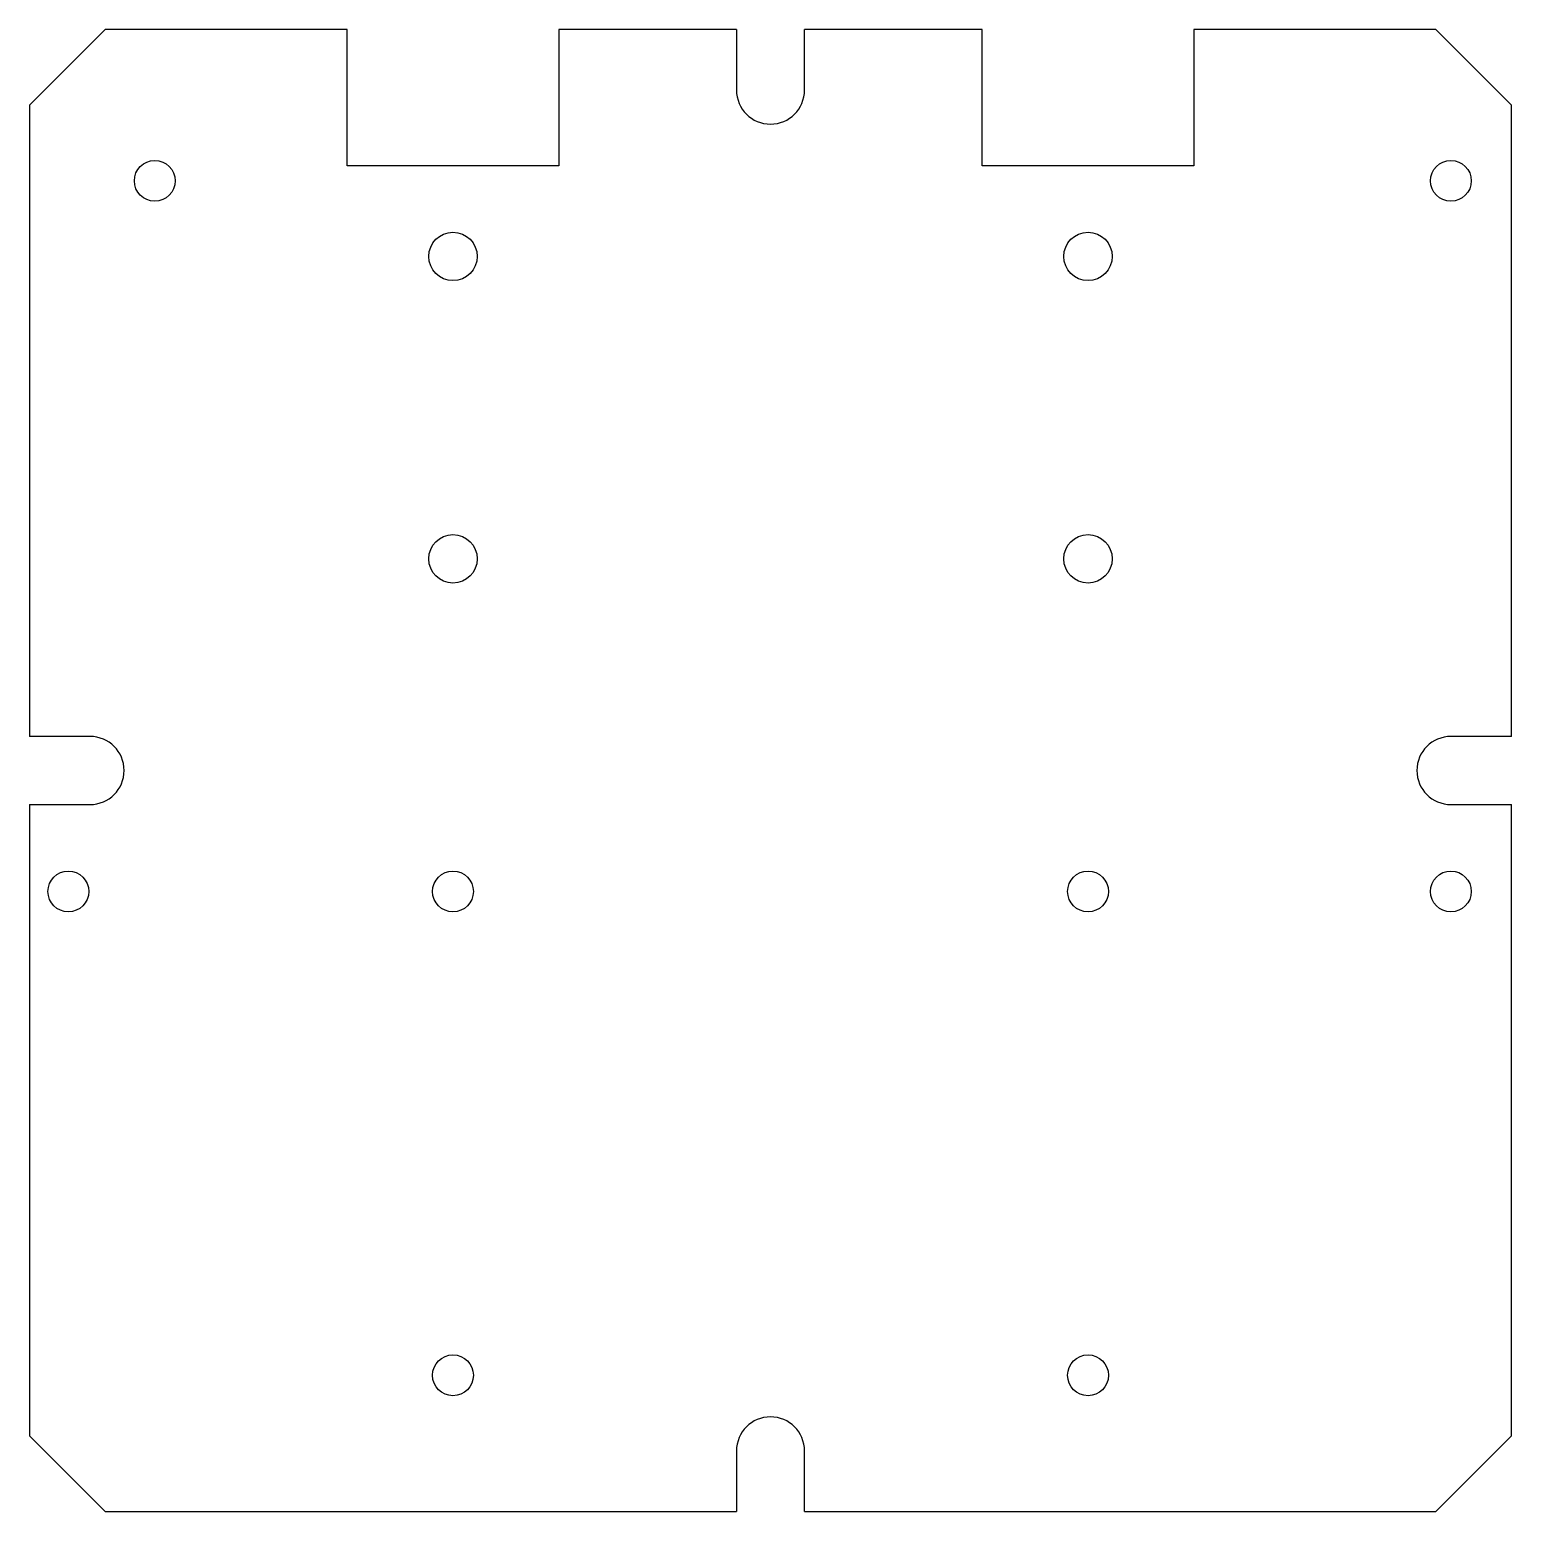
# Model space of a CAD drawing. Header units: millimetres. Extents: x 0 to 98, y 0 to 98.
import ezdxf

# ---------------------------------------------------------------- set-up
doc = ezdxf.new("R2010")
doc.units = ezdxf.units.MM
doc.layers.add('Chamfer', color=7, linetype='CONTINUOUS')

msp = doc.modelspace()

# ---------------------------------------------------------------- linework, layer by layer
at = {"layer": 'Chamfer'}
for p, q in [((0, 93), (5, 98)), ((0, 93, 1.5), (5, 98, 1.5)), ((0, 93), (5, 98)), ((0, 93, 1.5), (5, 98, 1.5)), ((21, 98), (5, 98)), ((21, 98, 1.5), (5, 98, 1.5)), ((5, 98), (5, 98, 1.5)), ((21, 98), (5, 98)), ((5, 98), (5, 98, 1.5)), ((21, 98, 1.5), (5, 98, 1.5)), ((21, 89), (21, 98)), ((21, 89, 1.5), (21, 98, 1.5)), ((21, 98), (21, 98, 1.5)), ((21, 89, 1.5), (21, 98, 1.5)), ((21, 98), (21, 98, 1.5)), ((21, 89), (21, 98)), ((35, 98), (35, 89)), ((46.75, 98), (35, 98)), ((35, 98, 1.5), (35, 89, 1.5)), ((46.75, 98, 1.5), (35, 98, 1.5)), ((35, 98, 1.5), (35, 89, 1.5)), ((35, 98), (35, 89)), ((35, 98, 1.5), (35, 98)), ((46.75, 98), (35, 98)), ((35, 98, 1.5), (35, 98)), ((46.75, 98, 1.5), (35, 98, 1.5)), ((46.75, 98), (46.75, 94)), ((46.75, 98, 1.5), (46.75, 94, 1.5)), ((46.75, 98, 1.5), (46.75, 98)), ((46.75, 98, 1.5), (46.75, 98)), ((46.75, 98, 1.5), (46.75, 94, 1.5)), ((46.75, 98), (46.75, 94)), ((51.25, 94), (51.25, 98)), ((63, 98), (51.25, 98)), ((51.25, 94, 1.5), (51.25, 98, 1.5)), ((63, 98, 1.5), (51.25, 98, 1.5)), ((51.25, 98, 1.5), (51.25, 98)), ((51.25, 94, 1.5), (51.25, 98, 1.5)), ((51.25, 94), (51.25, 98)), ((63, 98), (51.25, 98)), ((51.25, 98, 1.5), (51.25, 98)), ((63, 98, 1.5), (51.25, 98, 1.5)), ((63, 89), (63, 98)), ((63, 89, 1.5), (63, 98, 1.5)), ((63, 98), (63, 98, 1.5)), ((63, 89, 1.5), (63, 98, 1.5)), ((63, 98), (63, 98, 1.5)), ((63, 89), (63, 98)), ((77, 98), (77, 89)), ((93, 98), (77, 98)), ((77, 98, 1.5), (77, 89, 1.5)), ((93, 98, 1.5), (77, 98, 1.5)), ((77, 98, 1.5), (77, 89, 1.5)), ((77, 98), (77, 89)), ((77, 98, 1.5), (77, 98)), ((93, 98), (77, 98)), ((77, 98, 1.5), (77, 98)), ((93, 98, 1.5), (77, 98, 1.5)), ((93, 98), (98, 93)), ((93, 98, 1.5), (98, 93, 1.5)), ((93, 98), (93, 98, 1.5)), ((93, 98), (98, 93)), ((93, 98), (93, 98, 1.5)), ((93, 98, 1.5), (98, 93, 1.5)), ((46.75, 94, 1.5), (46.75, 94)), ((46.75, 94, 1.5), (46.75, 94)), ((51.25, 94), (51.25, 94, 1.5)), ((51.25, 94), (51.25, 94, 1.5)), ((0, 93), (0, 51.25)), ((0, 93, 1.5), (0, 51.25, 1.5)), ((0, 93), (0, 51.25)), ((0, 93), (0, 93, 1.5)), ((0, 93, 1.5), (0, 51.25, 1.5)), ((0, 93), (0, 93, 1.5)), ((98, 51.25), (98, 93)), ((98, 51.25, 1.5), (98, 93, 1.5)), ((98, 93), (98, 93, 1.5)), ((98, 51.25), (98, 93)), ((98, 93), (98, 93, 1.5)), ((98, 51.25, 1.5), (98, 93, 1.5)), ((35, 89), (21, 89)), ((35, 89, 1.5), (21, 89, 1.5)), ((21, 89, 1.5), (21, 89)), ((21, 89, 1.5), (21, 89)), ((35, 89, 1.5), (21, 89, 1.5)), ((35, 89), (21, 89)), ((35, 89, 1.5), (35, 89)), ((35, 89, 1.5), (35, 89)), ((77, 89), (63, 89)), ((77, 89, 1.5), (63, 89, 1.5)), ((63, 89, 1.5), (63, 89)), ((63, 89, 1.5), (63, 89)), ((77, 89, 1.5), (63, 89, 1.5)), ((77, 89), (63, 89)), ((77, 89, 1.5), (77, 89)), ((77, 89, 1.5), (77, 89)), ((9.625, 88, 1.5), (9.625, 88)), ((9.625, 88, 1.5), (9.625, 88)), ((95.35, 88, 1.5), (95.35, 88)), ((95.35, 88, 1.5), (95.35, 88)), ((29.6, 83, 1.5), (29.6, 83)), ((29.6, 83, 1.5), (29.6, 83)), ((71.6, 83, 1.5), (71.6, 83)), ((71.6, 83, 1.5), (71.6, 83)), ((29.6, 63, 1.5), (29.6, 63)), ((29.6, 63, 1.5), (29.6, 63)), ((71.6, 63, 1.5), (71.6, 63)), ((71.6, 63, 1.5), (71.6, 63)), ((4, 51.25), (0, 51.25)), ((4, 51.25, 1.5), (0, 51.25, 1.5)), ((0, 51.25, 1.5), (0, 51.25)), ((0, 51.25, 1.5), (0, 51.25)), ((4, 51.25, 1.5), (0, 51.25, 1.5)), ((4, 51.25), (0, 51.25)), ((4, 51.25, 1.5), (4, 51.25)), ((4, 51.25, 1.5), (4, 51.25)), ((98, 51.25), (94, 51.25)), ((98, 51.25, 1.5), (94, 51.25, 1.5)), ((94, 51.25, 1.5), (94, 51.25)), ((94, 51.25, 1.5), (94, 51.25)), ((98, 51.25, 1.5), (94, 51.25, 1.5)), ((98, 51.25), (94, 51.25)), ((98, 51.25, 1.5), (98, 51.25)), ((98, 51.25, 1.5), (98, 51.25)), ((6.25, 49), (6.25, 49, 1.5)), ((6.25, 49), (6.25, 49, 1.5)), ((0, 46.75), (4, 46.75)), ((0, 46.75), (0, 5)), ((0, 46.75, 1.5), (4, 46.75, 1.5)), ((0, 46.75, 1.5), (0, 5, 1.5)), ((0, 46.75, 1.5), (0, 46.75)), ((0, 46.75, 1.5), (4, 46.75, 1.5)), ((0, 46.75), (4, 46.75)), ((0, 46.75), (0, 5)), ((0, 46.75, 1.5), (0, 46.75)), ((0, 46.75, 1.5), (0, 5, 1.5)), ((4, 46.75, 1.5), (4, 46.75)), ((4, 46.75, 1.5), (4, 46.75)), ((94, 46.75), (98, 46.75)), ((94, 46.75, 1.5), (98, 46.75, 1.5)), ((94, 46.75, 1.5), (94, 46.75)), ((94, 46.75, 1.5), (98, 46.75, 1.5)), ((94, 46.75), (98, 46.75)), ((94, 46.75, 1.5), (94, 46.75)), ((98, 5), (98, 46.75)), ((98, 5, 1.5), (98, 46.75, 1.5)), ((98, 5), (98, 46.75)), ((98, 46.75, 1.5), (98, 46.75)), ((98, 5, 1.5), (98, 46.75, 1.5)), ((98, 46.75, 1.5), (98, 46.75)), ((3.91, 41, 1.5), (3.91, 41)), ((3.91, 41, 1.5), (3.91, 41)), ((29.35, 41, 1.5), (29.35, 41)), ((29.35, 41, 1.5), (29.35, 41)), ((71.35, 41, 1.5), (71.35, 41)), ((71.35, 41, 1.5), (71.35, 41)), ((95.35, 41, 1.5), (95.35, 41)), ((95.35, 41, 1.5), (95.35, 41)), ((29.35, 9, 1.5), (29.35, 9)), ((29.35, 9, 1.5), (29.35, 9)), ((71.35, 9, 1.5), (71.35, 9)), ((71.35, 9, 1.5), (71.35, 9)), ((5, 0), (0, 5)), ((5, 0), (0, 5)), ((0, 5), (0, 5, 1.5)), ((5, 0, 1.5), (0, 5, 1.5)), ((5, 0, 1.5), (0, 5, 1.5)), ((0, 5), (0, 5, 1.5)), ((98, 5), (93, 0)), ((98, 5, 1.5), (93, 0, 1.5)), ((98, 5), (93, 0)), ((98, 5, 1.5), (93, 0, 1.5)), ((98, 5), (98, 5, 1.5)), ((98, 5), (98, 5, 1.5)), ((46.75, 4), (46.75, 0)), ((46.75, 4, 1.5), (46.75, 4)), ((46.75, 4, 1.5), (46.75, 0, 1.5)), ((46.75, 4), (46.75, 0)), ((46.75, 4, 1.5), (46.75, 0, 1.5)), ((46.75, 4, 1.5), (46.75, 4)), ((51.25, 0), (51.25, 4)), ((51.25, 0, 1.5), (51.25, 4, 1.5)), ((51.25, 4), (51.25, 4, 1.5)), ((51.25, 4), (51.25, 4, 1.5)), ((51.25, 0, 1.5), (51.25, 4, 1.5)), ((51.25, 0), (51.25, 4)), ((5, 0), (46.75, 0)), ((5, 0), (5, 0, 1.5)), ((5, 0, 1.5), (46.75, 0, 1.5)), ((5, 0), (46.75, 0)), ((5, 0), (5, 0, 1.5)), ((5, 0, 1.5), (46.75, 0, 1.5)), ((46.75, 0, 1.5), (46.75, 0)), ((46.75, 0, 1.5), (46.75, 0)), ((51.25, 0), (93, 0)), ((51.25, 0, 1.5), (93, 0, 1.5)), ((51.25, 0, 1.5), (51.25, 0)), ((51.25, 0), (93, 0)), ((51.25, 0, 1.5), (51.25, 0)), ((51.25, 0, 1.5), (93, 0, 1.5)), ((93, 0), (93, 0, 1.5)), ((93, 0), (93, 0, 1.5))]:
    msp.add_line(p, q, dxfattribs=at)
for centre, radius in [((8.275, 88), 1.35), ((8.275, 88), 1.35), ((8.275, 88), 1.35), ((8.275, 88), 1.35), ((94, 88), 1.35), ((94, 88), 1.35), ((94, 88), 1.35), ((94, 88), 1.35), ((28, 83), 1.6), ((28, 83), 1.6), ((28, 83), 1.6), ((28, 83), 1.6), ((70, 83), 1.6), ((70, 83), 1.6), ((70, 83), 1.6), ((70, 83), 1.6), ((28, 63), 1.6), ((28, 63), 1.6), ((28, 63), 1.6), ((28, 63), 1.6), ((70, 63), 1.6), ((70, 63), 1.6), ((70, 63), 1.6), ((70, 63), 1.6), ((2.56, 41), 1.35), ((2.56, 41), 1.35), ((2.56, 41), 1.35), ((2.56, 41), 1.35), ((28, 41), 1.35), ((28, 41), 1.35), ((28, 41), 1.35), ((28, 41), 1.35), ((70, 41), 1.35), ((70, 41), 1.35), ((70, 41), 1.35), ((70, 41), 1.35), ((94, 41), 1.35), ((94, 41), 1.35), ((94, 41), 1.35), ((94, 41), 1.35), ((28, 9), 1.35), ((28, 9), 1.35), ((28, 9), 1.35), ((28, 9), 1.35), ((70, 9), 1.35), ((70, 9), 1.35), ((70, 9), 1.35), ((70, 9), 1.35)]:
    msp.add_circle(centre, radius, dxfattribs=at)
for centre, start, end in [((49, 94), 180, 0), ((49, 94, 1.5), 180, 0), ((49, 94, 1.5), 180, 0), ((49, 94), 180, 0), ((4, 49), 0, 90), ((4, 49, 1.5), 0, 90), ((4, 49), 0, 90), ((4, 49, 1.5), 0, 90), ((94, 49), 90, -90), ((94, 49, 1.5), 90, -90), ((94, 49), 90, -90), ((94, 49, 1.5), 90, -90), ((4, 49), -90, 0), ((4, 49, 1.5), -90, 0), ((4, 49, 1.5), -90, 0), ((4, 49), -90, 0), ((49, 4), 0, 180), ((49, 4, 1.5), 0, 180), ((49, 4), 0, 180), ((49, 4, 1.5), 0, 180)]:
    msp.add_arc(centre, 2.25, start, end, dxfattribs=at)

doc.saveas('drawing.dxf')
